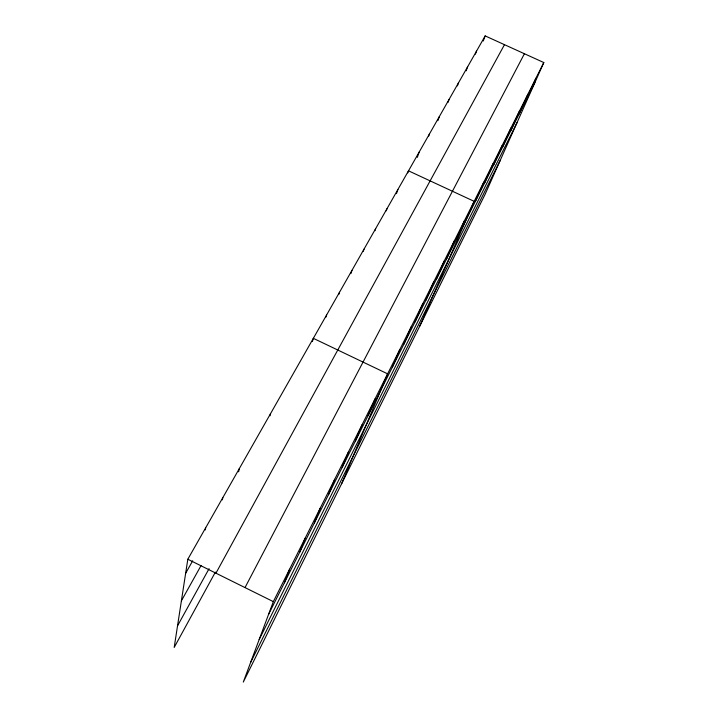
<?xml version="1.0" encoding="UTF-8"?>
<svg xmlns="http://www.w3.org/2000/svg" width="718" height="718" viewBox="0 0 718 718"><rect width="100%" height="100%" fill="white"/><g stroke="black" fill="none" stroke-linecap="round" stroke-linejoin="round"><path stroke-width="1.08" d="M543.804 62.547L273.334 601.63L243.285 682.1L485.045 194.434L543.804 62.547L485.171 35.9L187.82 559.241L174.196 647.448L215.364 572.138M205.276 529.956L205.653 527.856M222.356 499.854L222.804 497.664M238.609 471.789L239.309 468.612M269.995 415.776L270.533 413.667M312.42 341.499L313.335 338.331L387.621 373.845L341.642 483.69M325.999 317.069L326.636 314.915M338.869 294.344L339.497 292.28M350.958 273.513L351.937 270.381M363.308 251.309L363.981 249.191M374.984 230.693L375.64 228.665M386.257 210.832L386.939 208.785M396.498 193.636L397.889 189.516M407.797 172.903L408.506 170.821L474.167 201.345L419.761 326.116M417.302 157.377L419.124 152.144M428.673 136.142L429.409 134.033M437.89 120.687L439.398 116.469M447.996 102.432L449.082 99.407M457.393 85.873L458.497 82.839M466.153 70.804L467.642 66.747M475.397 54.155L476.528 51.113M483.268 40.998L485.171 35.9M284.4 582.792L289.587 569.239M299.666 552.313L305.204 538.105M314.367 522.946L320.237 508.138M328.539 494.648L334.714 479.292M342.208 467.346L348.661 451.487M355.401 440.996L362.114 424.679M368.146 415.551L375.092 398.822M392.369 367.176L399.72 349.72M403.884 344.164L411.423 326.403M415.04 321.897L422.74 303.849M425.837 300.33L433.69 282.03M436.302 279.428L444.289 260.894M446.452 259.162L454.557 240.422M456.289 239.516L464.51 220.588M475.388 201.381L483.806 182.13M484.65 182.875L493.158 163.498M493.643 164.916L502.232 145.413M502.376 147.468L511.028 127.867M510.866 130.523L519.581 110.823M519.114 114.045L527.883 94.273M527.138 98.025L535.96 78.19M250.645 662.4L500.141 160.554M259.171 639.567L517.05 122.607M268.55 614.446L534.937 82.444M245.017 587.593L524.409 53.733M215.938 573.179L504.476 44.669M177.534 625.836L209.064 568.692M181.403 600.804L201.049 565.578M185.648 573.287L192.693 560.803M187.82 559.241L273.334 601.63"/></g></svg>
